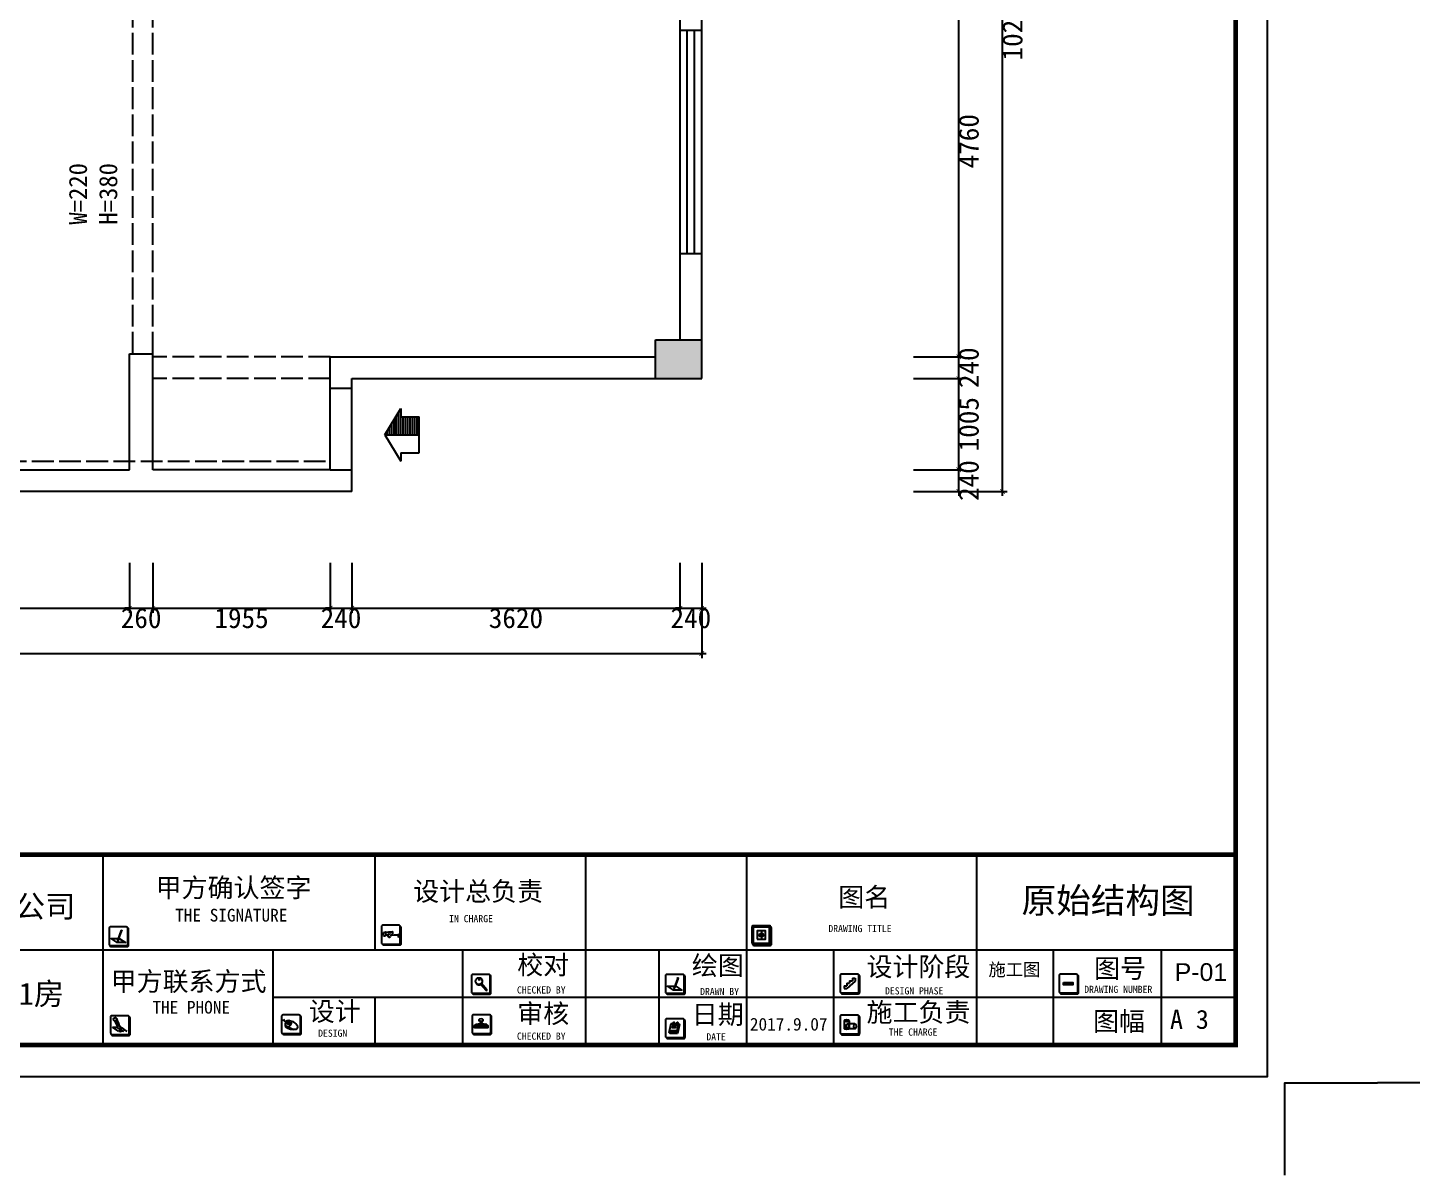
# Model space of a CAD drawing. Header units: millimetres. Extents: x 39175 to 443077, y -41362 to 75939.
# Drawn here: x 321112 to 336389, y 45587 to 58250 of the extents above; entities that cross this region are included whole.
import ezdxf
from ezdxf.enums import TextEntityAlignment as Align

# ---------------------------------------------------------------- set-up
doc = ezdxf.new("R2010")
doc.units = ezdxf.units.MM
doc.linetypes.add('ACAD_ISO02W100', pattern=[15, 12, -3])
doc.layers.add('0-01图框模板说明', color=2, linetype='Continuous')
doc.layers.add('0-02图框细线', color=136, linetype='Continuous')
doc.layers.add('Z not print', color=8, linetype='Continuous', plot=False)
doc.styles.add('ar', font='arial.ttf')
doc.styles.get("Standard").update_dxf_attribs({"font": ''})
doc.styles.add('黑体', font='simhei.ttf')
doc.styles.get('Standard').set_extended_font_data('NSimSun')
doc.dimstyles.new('ISO-25', dxfattribs={"dimtxt": 220, "dimasz": 50, "dimexe": 50, "dimexo": 0.625, "dimtad": 2, "dimdec": 0, "dimtxsty": 'Standard', "dimblk": 'ARCHTICK', "dimcen": 2.5, "dimdle": 50, "dimclrd": 251, "dimclre": 251, "dimclrt": 51, "dimadec": 0, "dimazin": 0, "dimtfac": 1, "dimtdec": 0, "dimtix": 1, "dimtmove": 2, "dimatfit": 3, "dimfxl": 500, "dimfxlon": 1, "dimarcsym": 0})

# ---------------------------------------------------------------- blocks, each defined once
blk = doc.blocks.new('hgggg')
at = {"layer": '0-01图框模板说明'}
for points in [[(3462.78, 399.27, -0.414214), (3462.58, 399.08), (3460.02, 399.08, -0.071272), (3459.97, 399.08, 0.348143), (3460.16, 398.93), (3462.72, 398.93, 0.414214), (3462.92, 399.13), (3462.92, 401.69, 0.333108), (3462.77, 401.87, -0.057743), (3462.78, 401.83)], [(3505.73, 399.54, -0.414214), (3505.53, 399.34), (3502.97, 399.34, -0.071272), (3502.92, 399.35, 0.348143), (3503.11, 399.2), (3505.67, 399.2, 0.414214), (3505.86, 399.39), (3505.86, 401.95, 0.333108), (3505.72, 402.14, -0.057743), (3505.73, 402.09)], [(3564.11, 399.47, -0.414214), (3563.92, 399.28), (3561.36, 399.28, -0.071272), (3561.3, 399.28, 0.348143), (3561.5, 399.13), (3564.05, 399.13, 0.414214), (3564.25, 399.33), (3564.25, 401.89, 0.333108), (3564.11, 402.08, -0.057743), (3564.11, 402.03)], [(3519.89, 391.78, -0.414214), (3519.7, 391.59), (3517.14, 391.59, -0.071272), (3517.08, 391.59, 0.348143), (3517.27, 391.44), (3519.83, 391.44, 0.414214), (3520.03, 391.64), (3520.03, 394.2, 0.333108), (3519.89, 394.39, -0.057743), (3519.89, 394.34)], [(3550.49, 391.78, -0.414214), (3550.29, 391.59), (3547.73, 391.59, -0.071272), (3547.68, 391.59, 0.348143), (3547.87, 391.44), (3550.43, 391.44, 0.414214), (3550.62, 391.64), (3550.62, 394.2, 0.333108), (3550.48, 394.39, -0.057743), (3550.49, 394.34)], [(3578.01, 391.85, -0.414214), (3577.81, 391.65), (3575.26, 391.65, -0.071272), (3575.2, 391.66, 0.348143), (3575.39, 391.51), (3577.95, 391.51, 0.414214), (3578.15, 391.7), (3578.15, 394.26, 0.333108), (3578.01, 394.45, -0.057743), (3578.01, 394.4)], [(3612.51, 391.82, -0.414214), (3612.31, 391.62), (3609.76, 391.62, -0.071272), (3609.7, 391.63, 0.348143), (3609.89, 391.48), (3612.45, 391.48, 0.414214), (3612.65, 391.67), (3612.65, 394.23, 0.333108), (3612.51, 394.42, -0.057743), (3612.51, 394.38)], [(3610.26, 393.25), (3611.74, 393.25), (3611.74, 392.89), (3610.26, 392.89)], [(3463.02, 385.28, -0.414214), (3462.83, 385.09), (3460.27, 385.09, -0.071272), (3460.21, 385.1, 0.348143), (3460.4, 384.94), (3462.96, 384.94, 0.414214), (3463.16, 385.14), (3463.16, 387.7, 0.333108), (3463.02, 387.89, -0.057743), (3463.02, 387.84)], [(3489.99, 385.41, -0.414214), (3489.79, 385.21), (3487.23, 385.21, -0.071272), (3487.18, 385.22, 0.348143), (3487.37, 385.07), (3489.93, 385.07, 0.414214), (3490.12, 385.26), (3490.12, 387.82, 0.333108), (3489.98, 388.01, -0.057743), (3489.99, 387.97)], [(3519.99, 385.44, -0.414214), (3519.79, 385.25), (3517.23, 385.25, -0.071272), (3517.18, 385.26, 0.348143), (3517.37, 385.1), (3519.93, 385.1, 0.414214), (3520.13, 385.3), (3520.13, 387.86, 0.333108), (3519.98, 388.05, -0.057743), (3519.99, 388)], [(3550.49, 384.79, -0.414214), (3550.29, 384.59), (3547.73, 384.59, -0.071272), (3547.68, 384.6, 0.348143), (3547.87, 384.45), (3550.43, 384.45, 0.414214), (3550.62, 384.64), (3550.62, 387.2, 0.333108), (3550.48, 387.39, -0.057743), (3550.49, 387.35)], [(3578.01, 385.37, -0.414214), (3577.81, 385.18), (3575.26, 385.18, -0.071272), (3575.2, 385.18, 0.348143), (3575.39, 385.03), (3577.95, 385.03, 0.414214), (3578.15, 385.23), (3578.15, 387.79, 0.333108), (3578.01, 387.98, -0.057743), (3578.01, 387.93)]]:
    blk.add_hatch(color=8, dxfattribs=at).paths.add_polyline_path(points)
h = blk.add_hatch(color=8, dxfattribs=at)
h.paths.add_polyline_path([(3562.64, 400.99), (3562.38, 400.99), (3562.38, 400.75), (3562.64, 400.75)])
h.paths.add_polyline_path([(3562.64, 400.75), (3562.89, 400.75), (3562.89, 400.99), (3562.64, 400.99)])
h.paths.add_polyline_path([(3562.64, 400.75), (3562.64, 400.52), (3562.89, 400.52), (3562.89, 400.75)])
h.paths.add_polyline_path([(3562.64, 400.75), (3562.38, 400.75), (3562.38, 400.52), (3562.64, 400.52)])
at = {"layer": '0-01图框模板说明', "color": 8}
for p, q in [((3461.2, 399.82), (3461.18, 399.77)), ((3461.19, 399.82), (3461.18, 399.79)), ((3461.2, 399.79), (3461.18, 399.77)), ((3461.18, 399.79), (3461.18, 399.77)), ((3461.21, 399.82), (3461.2, 399.79)), ((3503.25, 401.2), (3504.44, 401.29)), ((3503.43, 401.19), (3504.46, 401.27)), ((3504.18, 400.74), (3505.37, 400.84)), ((3504.36, 400.73), (3505.39, 400.81)), ((3561.98, 400.75), (3563.29, 400.75)), ((3562.64, 401.41), (3562.64, 400.1)), ((3518.38, 393.02), (3519.23, 392.05)), ((3518.54, 393.16), (3519.38, 392.19)), ((3576.12, 393.15), (3576.56, 393.15)), ((3576.12, 393.15), (3576.12, 392.73)), ((3577.45, 393.49), (3576.13, 392.32)), ((3576.56, 393.56), (3576.56, 393.15)), ((3576.56, 393.56), (3577.01, 393.56)), ((3577.01, 393.95), (3577.45, 393.95)), ((3577.01, 393.95), (3577.01, 393.56)), ((3577.45, 393.95), (3577.45, 393.49)), ((3548.9, 392.34), (3548.88, 392.3)), ((3548.88, 392.3), (3548.89, 392.28)), ((3548.91, 392.33), (3548.89, 392.28)), ((3548.9, 392.3), (3548.89, 392.28)), ((3548.92, 392.33), (3548.9, 392.3)), ((3575.67, 392.73), (3575.67, 392.32)), ((3575.67, 392.73), (3576.12, 392.73)), ((3575.67, 392.32), (3576.13, 392.32)), ((3487.53, 386.56), (3487.53, 386.56)), ((3487.66, 386.95), (3488.14, 386.7)), ((3487.75, 386.44), (3488.36, 386.1)), ((3488.27, 386.93), (3487.79, 387.11)), ((3487.86, 386.92), (3487.86, 386.92)), ((3487.86, 386.92), (3488.21, 386.73)), ((3488.28, 386.86), (3487.91, 387.01)), ((3488.9, 387.07), (3488.28, 387.23)), ((3488.41, 386.7), (3488.52, 386.64)), ((3517.44, 386.49), (3517.74, 386.7)), ((3517.77, 386.7), (3518.07, 386.7)), ((3518.41, 386.87), (3518.41, 386.93)), ((3518.52, 386.87), (3518.52, 386.93)), ((3518.89, 386.7), (3519.22, 386.7)), ((3519.52, 386.49), (3519.25, 386.69)), ((3549.63, 386.78), (3549.3, 385.36)), ((3549.68, 386.74), (3549.35, 385.32)), ((3549.72, 386.71), (3549.39, 385.29)), ((3549.76, 386.67), (3549.43, 385.25)), ((3549.59, 386.82), (3549.76, 386.67)), ((3575.68, 387.24), (3575.68, 386.03)), ((3577.38, 386.76), (3576.17, 386.76)), ((3576.49, 387.24), (3576.49, 386.03)), ((3461.35, 385.57), (3460.39, 386.21)), ((3460.39, 386.21), (3461.18, 386.21)), ((3461.6, 386.21), (3461.68, 386.21)), ((3461.68, 386.21), (3462.65, 385.57)), ((3548.12, 385.4), (3548.29, 385.25)), ((3549.3, 385.36), (3548.17, 385.36)), ((3549.35, 385.32), (3548.21, 385.32)), ((3549.39, 385.29), (3548.26, 385.29)), ((3549.43, 385.25), (3548.29, 385.25)), ((3577.38, 385.95), (3576.17, 385.95))]:
    blk.add_line(p, q, dxfattribs=at)
at = {"layer": '0-01图框模板说明', "color": 2, "const_width": 0.724}
blk.add_lwpolyline([(3637.38, 670.41), (3637.38, 383.41), (3227.38, 383.41), (3227.38, 670.41)], close=True, dxfattribs=at)
blk.add_lwpolyline([(3637.38, 413.41), (3227.33, 413.41)], dxfattribs=at)
at = {"layer": '0-01图框模板说明', "color": 8}
for points in [[(3460.02, 399.08), (3462.58, 399.08, 0.414214), (3462.78, 399.27), (3462.78, 401.83, 0.414214), (3462.58, 402.03), (3460.02, 402.03, 0.414214), (3459.83, 401.83), (3459.83, 399.27, 0.414214)], [(3502.97, 399.34), (3505.53, 399.34, 0.414214), (3505.73, 399.54), (3505.73, 402.09, 0.414214), (3505.53, 402.29), (3502.97, 402.29, 0.414214), (3502.78, 402.09), (3502.78, 399.54, 0.414214)], [(3561.36, 399.28), (3563.92, 399.28, 0.414214), (3564.11, 399.47), (3564.11, 402.03, 0.414214), (3563.92, 402.23), (3561.36, 402.23, 0.414214), (3561.16, 402.03), (3561.16, 399.47, 0.414214)], [(3461.84, 401.41), (3461.73, 401.44), (3461.74, 401.46, -0.451962), (3461.8, 401.49), (3461.81, 401.48, -0.418435), (3461.84, 401.42)], [(3517.14, 391.59), (3519.7, 391.59, 0.414214), (3519.89, 391.78), (3519.89, 394.34, 0.414214), (3519.7, 394.54), (3517.14, 394.54, 0.414214), (3516.94, 394.34), (3516.94, 391.78, 0.414214)], [(3547.73, 391.59), (3550.29, 391.59, 0.414214), (3550.49, 391.78), (3550.49, 394.34, 0.414214), (3550.29, 394.54), (3547.73, 394.54, 0.414214), (3547.54, 394.34), (3547.54, 391.78, 0.414214)], [(3549.55, 393.92), (3549.44, 393.95), (3549.44, 393.97, -0.451962), (3549.51, 394), (3549.52, 393.99, -0.418435), (3549.55, 393.93)], [(3575.26, 391.65), (3577.81, 391.65, 0.414214), (3578.01, 391.85), (3578.01, 394.4, 0.414214), (3577.81, 394.6), (3575.26, 394.6, 0.414214), (3575.06, 394.4), (3575.06, 391.85, 0.414214)], [(3609.76, 391.62), (3612.31, 391.62, 0.414214), (3612.51, 391.82), (3612.51, 394.38, 0.414214), (3612.31, 394.57), (3609.76, 394.57, 0.414214), (3609.56, 394.38), (3609.56, 391.82, 0.414214)], [(3460.27, 385.09), (3462.83, 385.09, 0.414214), (3463.02, 385.28), (3463.02, 387.84, 0.414214), (3462.83, 388.04), (3460.27, 388.04, 0.414214), (3460.07, 387.84), (3460.07, 385.28, 0.414214)], [(3487.23, 385.21), (3489.79, 385.21, 0.414214), (3489.99, 385.41), (3489.99, 387.97, 0.414214), (3489.79, 388.16), (3487.23, 388.16, 0.414214), (3487.03, 387.97), (3487.03, 385.41, 0.414214)], [(3517.23, 385.25), (3519.79, 385.25, 0.414214), (3519.99, 385.44), (3519.99, 388, 0.414214), (3519.79, 388.2), (3517.23, 388.2, 0.414214), (3517.04, 388), (3517.04, 385.44, 0.414214)], [(3517.48, 386.5), (3519.48, 386.5, -0.414214), (3519.53, 386.45), (3519.53, 386.19, -0.414214), (3519.48, 386.13), (3517.48, 386.13, -0.414214), (3517.42, 386.19), (3517.42, 386.45, -0.414214)], [(3547.73, 384.59), (3550.29, 384.59, 0.414214), (3550.49, 384.79), (3550.49, 387.35, 0.414214), (3550.29, 387.54), (3547.73, 387.54, 0.414214), (3547.54, 387.35), (3547.54, 384.79, 0.414214)], [(3575.26, 385.18), (3577.81, 385.18, 0.414214), (3578.01, 385.37), (3578.01, 387.93, 0.414214), (3577.81, 388.13), (3575.26, 388.13, 0.414214), (3575.06, 387.93), (3575.06, 385.37, 0.414214)]]:
    blk.add_lwpolyline(points, format="xyb", close=True, dxfattribs=at)
for points in [[(3459.97, 399.08, 0.348143), (3460.16, 398.93), (3462.72, 398.93, 0.414214), (3462.92, 399.13), (3462.92, 401.69, 0.333108), (3462.77, 401.87)], [(3502.92, 399.35, 0.348143), (3503.11, 399.2), (3505.67, 399.2, 0.414214), (3505.86, 399.39), (3505.86, 401.95, 0.333108), (3505.72, 402.14)], [(3561.3, 399.28, 0.348143), (3561.5, 399.13), (3564.05, 399.13, 0.414214), (3564.25, 399.33), (3564.25, 401.89, 0.333108), (3564.11, 402.08)], [(3517.08, 391.59, 0.348143), (3517.27, 391.44), (3519.83, 391.44, 0.414214), (3520.03, 391.64), (3520.03, 394.2, 0.333108), (3519.89, 394.39)], [(3547.68, 391.59, 0.348143), (3547.87, 391.44), (3550.43, 391.44, 0.414214), (3550.62, 391.64), (3550.62, 394.2, 0.333108), (3550.48, 394.39)], [(3575.2, 391.66, 0.348143), (3575.39, 391.51), (3577.95, 391.51, 0.414214), (3578.15, 391.7), (3578.15, 394.26, 0.333108), (3578.01, 394.45)], [(3609.7, 391.63, 0.348143), (3609.89, 391.48), (3612.45, 391.48, 0.414214), (3612.65, 391.67), (3612.65, 394.23, 0.333108), (3612.51, 394.42)], [(3460.21, 385.1, 0.348143), (3460.4, 384.94), (3462.96, 384.94, 0.414214), (3463.16, 385.14), (3463.16, 387.7, 0.333108), (3463.02, 387.89)], [(3487.18, 385.22, 0.348143), (3487.37, 385.07), (3489.93, 385.07, 0.414214), (3490.12, 385.26), (3490.12, 387.82, 0.333108), (3489.98, 388.01)], [(3517.18, 385.26, 0.348143), (3517.37, 385.1), (3519.93, 385.1, 0.414214), (3520.13, 385.3), (3520.13, 387.86, 0.333108), (3519.98, 388.05)], [(3547.68, 384.6, 0.348143), (3547.87, 384.45), (3550.43, 384.45, 0.414214), (3550.62, 384.64), (3550.62, 387.2, 0.333108), (3550.48, 387.39)], [(3575.2, 385.18, 0.348143), (3575.39, 385.03), (3577.95, 385.03, 0.414214), (3578.15, 385.23), (3578.15, 387.79, 0.333108), (3578.01, 387.98)]]:
    blk.add_lwpolyline(points, format="xyb", dxfattribs=at)
for points in [[(3561.37, 399.48), (3563.91, 399.48), (3563.91, 402.02), (3561.37, 402.02)], [(3461.21, 399.82), (3461.19, 399.82), (3461.23, 400.06), (3461.34, 400.03)], [(3461.8, 401.3), (3461.7, 401.34), (3461.23, 400.06), (3461.34, 400.03)], [(3461.84, 401.4), (3461.73, 401.45), (3461.69, 401.35), (3461.81, 401.3)], [(3561.98, 400.1), (3563.29, 400.1), (3563.29, 401.41), (3561.98, 401.41)], [(3562.38, 400.99), (3562.89, 400.99), (3562.89, 400.52), (3562.38, 400.52)], [(3549.51, 393.82), (3549.4, 393.85), (3548.94, 392.57), (3549.04, 392.54)], [(3549.55, 393.91), (3549.44, 393.96), (3549.4, 393.86), (3549.51, 393.81)], [(3610.26, 393.25), (3611.74, 393.25), (3611.74, 392.89), (3610.26, 392.89)], [(3548.92, 392.33), (3548.9, 392.34), (3548.94, 392.57), (3549.04, 392.54)], [(3518.03, 386.68), (3518.93, 386.68), (3518.93, 386.57), (3518.03, 386.57)], [(3548.72, 386.48), (3549.18, 386.48), (3549.07, 386.11), (3548.6, 386.11)], [(3548.41, 385.73), (3548.52, 385.73), (3548.49, 385.65), (3548.38, 385.65)], [(3548.63, 385.73), (3548.74, 385.73), (3548.71, 385.65), (3548.6, 385.65)], [(3548.84, 385.73), (3548.95, 385.73), (3548.93, 385.65), (3548.81, 385.65)], [(3549.06, 385.73), (3549.17, 385.73), (3549.14, 385.65), (3549.03, 385.65)]]:
    blk.add_lwpolyline(points, close=True, dxfattribs=at)
for points in [[(3461.4, 400.19), (3461.44, 400.19), (3462.41, 399.56), (3461.11, 399.56), (3460.14, 400.19), (3461.28, 400.19)], [(3549.11, 392.7), (3549.15, 392.7), (3550.12, 392.07), (3548.82, 392.07), (3547.85, 392.7), (3548.98, 392.7)], [(3518.62, 386.76), (3518.8, 386.76), (3518.93, 386.68), (3518.03, 386.68), (3518.17, 386.76), (3518.31, 386.76)], [(3548.7, 386.82), (3549.59, 386.82), (3549.26, 385.4), (3548.12, 385.4), (3548.45, 386.82), (3548.65, 386.82)]]:
    blk.add_lwpolyline(points, dxfattribs=at)
for centre, radius in [((3518.13, 393.49), 0.533), ((3460.78, 387.49), 0.262), ((3460.95, 386.98), 0.0374), ((3461.02, 386.84), 0.0374), ((3461.04, 387.02), 0.0374), ((3461.09, 386.69), 0.0374), ((3461.11, 386.88), 0.0374), ((3461.13, 387.08), 0.0374), ((3461.16, 386.51), 0.0374), ((3461.18, 386.73), 0.0374), ((3461.2, 386.94), 0.0374), ((3461.39, 386.21), 0.212), ((3461.25, 386.56), 0.0374), ((3461.26, 386.79), 0.0374), ((3461.34, 386.61), 0.0374), ((3549.28, 386.66), 0.04)]:
    blk.add_circle(centre, radius, dxfattribs=at)
for centre, radius, start, end in [((3503.53, 400.83), 0.368, 105.757, 120.9015), ((3503.54, 400.47), 0.321, 39.9377, 115.0821), ((3503.66, 401.01), 0.239, 194.4811, 315.0527), ((3503.43, 401.18), 0.00492, 94.538, 105.757), ((3504.46, 400.38), 0.368, 105.757, 138.6812), ((3504.36, 400.73), 0.00492, 94.538, 105.757), ((3504.37, 401.1), 0.208, 298.7114, 70.1269), ((3504.37, 401.09), 0.198, 300.3285, 62.5398), ((3504.46, 401.26), 0.00492, 62.5398, 94.538), ((3504.47, 400.92), 0.00504, 133.8328, 294.2798), ((3505.3, 400.64), 0.208, 298.7114, 70.1269), ((3505.39, 400.81), 0.00492, 62.5398, 94.538), ((3505.3, 400.64), 0.198, 300.3285, 62.5398), ((3505.4, 400.46), 0.00504, 133.8328, 294.2798), ((3518.14, 393.44), 0.533, 191.5054, 300.5031), ((3518.1, 393.5), 0.266, 22.4479, 114.9174), ((3518.04, 393.62), 0.125, 340.0341, 111.5177), ((3518.14, 393.44), 0.533, 323.7918, 16.5929), ((3519.27, 392.15), 0.116, 246.2917, 21.6824), ((3459.09, 385.81), 2.13, 10.8653, 46.0134), ((3466.51, 389.2), 5.72, 196.3548, 210.1283), ((3488.27, 386.62), 0.686, 172.2315, 207.5085), ((3487.9, 386.71), 0.315, 158.1829, 240.9002), ((3488.94, 386.19), 1.48, 139.3249, 154.2833), ((3488.96, 388.03), 2.17, 233.0714, 279.6677), ((3488.13, 386.74), 0.518, 74.0812, 127.264), ((3487.88, 386.97), 0.0535, 54.1755, 246.924), ((3487.91, 386.98), 0.691, 277.384, 14.5417), ((3488.3, 386.97), 0.31, 239.1443, 279.6549), ((3488.23, 386.8), 0.0797, 255.5948, 46.2056), ((3488.13, 386.65), 0.31, 22.1455, 62.6561), ((3488.34, 386.74), 0.0787, 279.6549, 22.1455), ((3487.87, 385.42), 1.94, 28.784, 58.3007), ((3489.18, 386.27), 0.4, 290.3762, 11.4241), ((3517.77, 386.65), 0.0574, 90, 119.8772), ((3518.46, 388.33), 1.14, 259.2449, 280.7551), ((3517.99, 386.87), 0.423, 7.6088, 51.9955), ((3518.23, 386.94), 0.197, 284.907, 336.821), ((3518.47, 387.04), 0.345, 237.0341, 302.9659), ((3518.94, 386.87), 0.423, 128.0045, 172.3912), ((3518.56, 386.87), 0.0402, 180, 209.5766), ((3518.71, 386.96), 0.21, 209.5766, 255.9056), ((3519.22, 386.65), 0.0574, 58.6434, 90), ((3548.67, 386.66), 0.04, 133.5405, 58.5094), ((3548.94, 386.72), 0.301, 120.0838, 193.4607), ((3548.67, 386.67), 0.0305, 218.3923, 328.4538), ((3548.94, 386.73), 0.249, 118.9884, 196.0214), ((3548.69, 386.65), 0.04, 72.6047, 87.6936), ((3548.83, 386.84), 0.146, 350.5454, 105.731), ((3548.81, 386.83), 0.115, 355.4404, 89.6822), ((3549.55, 386.72), 0.301, 127.1675, 193.4607), ((3549.3, 386.65), 0.04, 72.6047, 215.7707), ((3549.28, 386.67), 0.0305, 218.3923, 328.4538), ((3549.54, 386.73), 0.24, 120.88, 197.6449), ((3549.43, 386.88), 0.102, 75.6414, 126.1244), ((3549.42, 386.86), 0.0801, 333.2308, 96.566), ((3549.42, 386.86), 0.124, 340.7006, 72.9302), ((3489.22, 387.84), 1.94, 243.4996, 273.0164)]:
    blk.add_arc(centre, radius, start, end, dxfattribs=at)
for centre, major_axis, ratio in [((3503.23, 400.89), (0, 0.305), 0.646017), ((3503.25, 400.88), (0, 0.305), 0.646017), ((3503.99, 400.67), (0, 0.305), 0.646017), ((3504, 400.66), (0, 0.305), 0.646017), ((3576.08, 387.24), (-0.401, 0), 0.454196), ((3576.17, 386.35), (0, 0.401), 0.454196), ((3577.38, 386.35), (0, 0.401), 0.454196), ((3576.08, 386.03), (-0.401, 0), 0.454196)]:
    blk.add_ellipse(centre, major_axis=major_axis, ratio=ratio, dxfattribs=at)
blk.add_ellipse((3518.46, 387.35), major_axis=(0.376, 0), ratio=0.460933, start_param=-0.967391, end_param=4.108984, dxfattribs=at)
for points in [[(3487.72, 387.06), (3487.51, 387.09), (3487.4, 387.2), (3487.35, 387.45)], [(3487.75, 387.1), (3487.5, 387.1), (3487.42, 387.28), (3487.37, 387.47)]]:
    blk.add_open_spline(points, degree=3, dxfattribs=at)
blk.add_spline([(3461.39, 385.99), (3461.81, 385.81), (3461.82, 385.95), (3461.63, 385.91), (3461.51, 385.57), (3462.03, 385.66), (3462.12, 385.57)], degree=3, dxfattribs=at)
at = {"layer": '0-02图框细线'}
for p, q in [((3458.92, 383.41), (3458.92, 413.41)), ((3501.79, 398.41), (3501.79, 413.41)), ((3534.96, 398.41), (3534.96, 413.41)), ((3560.37, 383.41), (3560.37, 413.41)), ((3596.6, 398.41), (3596.6, 413.41)), ((3323.65, 398.41), (3637.38, 398.41)), ((3485.71, 383.41), (3485.71, 398.41)), ((3515.58, 383.41), (3515.58, 398.41)), ((3534.96, 383.41), (3534.96, 398.41)), ((3546.55, 383.41), (3546.55, 398.41)), ((3574.07, 383.41), (3574.07, 398.41)), ((3596.6, 383.41), (3596.6, 398.41)), ((3608.67, 383.41), (3608.67, 398.41)), ((3625.66, 398.41), (3625.66, 383.41)), ((3637.38, 390.91), (3485.71, 390.91)), ((3501.79, 383.41), (3501.79, 390.91))]:
    blk.add_line(p, q, dxfattribs=at)
blk.add_lwpolyline([(3642.38, 675.41), (3642.38, 378.41), (3222.38, 378.41), (3222.38, 675.41)], close=True, dxfattribs=at)
at = {"layer": 'Z not print', "color": 5}
for points in [[(3219.62, 362.88), (3219.62, 377.48), (3205.02, 377.48)], [(3645.14, 362.88), (3645.14, 377.48), (3659.75, 377.48)]]:
    blk.add_lwpolyline(points, dxfattribs=at)
at = {"layer": '0-02图框细线'}
for s, insert, char_height, attachment_point in [('{\\fSimSun|b0|i0|c134|p2;甲方确认签字}', (3467.17, 408.05), 3, 4), ('{\\fSimSun|b0|i0|c134|p2;设计总负责}', (3507.77, 407.48), 3, 4), ('{\\fSimSun|b0|i0|c134|p2;图名}', (3574.77, 406.57), 3, 4), ('{\\fSimSun|b0|i0|c134|p2;THE SIGNATURE}', (3470.25, 403.87), 2, 4), ('{\\fSimSun|b0|i0|c134|p2;IN CHARGE}', (3513.43, 403.33), 1.1268, 4), ('{\\fSimSun|b0|i0|c134|p2;DRAWING TITLE}', (3573.2, 401.77), 1.1268, 4), ('{\\fSimSun|b0|i0|c134|p2;校对}', (3524.17, 395.88), 3, 4), ('{\\fSimSun|b0|i0|c134|p2;绘图}', (3551.69, 395.79), 3, 4), ('{\\fSimSun|b0|i0|c134|p2;设计阶段}', (3579.22, 395.59), 3, 4), ('{\\fSimSun|b0|i0|c134|p2;图号}', (3615.08, 395.34), 3, 4), ('{\\fSimSun|b0|i0|c134|p2;甲方联系方式}', (3460.09, 393.27), 3, 4), ('{\\fSimHei|b0|i0|c134|p2;施工图}', (3602.52, 395.2), 2, 5), ('{\\fSimSun|b0|i0|c134|p2;设计}', (3491.31, 388.55), 3, 4), ('{\\fSimSun|b0|i0|c134|p2;CHECKED BY}', (3524.12, 392.09), 1.1268, 4), ('{\\fSimSun|b0|i0|c134|p2;DRAWN BY}', (3552.99, 391.85), 1.1268, 4), ('{\\fSimSun|b0|i0|c134|p2;DESIGN PHASE}', (3582.13, 391.94), 1.1268, 4), ('{\\fSimSun|b0|i0|c134|p2;DRAWING NUMBER}', (3613.53, 392.18), 1.1268, 4), ('{\\fSimSun|b0|i0|c134|p2;THE PHONE}', (3466.66, 389.35), 2, 4), ('{\\fSimSun|b0|i0|c134|p2;审核}', (3524.17, 388.21), 3, 4), ('{\\fSimSun|b0|i0|c134|p2;日期}', (3551.69, 388.07), 3, 4), ('{\\fSimSun|b0|i0|c134|p2;施工负责}', (3579.22, 388.42), 3, 4), ('{\\fSimSun|b0|i0|c134|p2;图幅}', (3614.92, 387), 3, 4), ('{\\fSimSun|b0|i0|c134|p2;A 3}', (3627.05, 387.44), 3, 4), ('{\\fSimHei|b0|i0|c134|p49;2017.9.07}', (3560.83, 386.68), 2, 4), ('{\\fSimSun|b0|i0|c134|p2;DESIGN}', (3492.78, 385.27), 1.1268, 4), ('{\\fSimSun|b0|i0|c134|p2;CHECKED BY}', (3524.12, 384.81), 1.1268, 4), ('{\\fSimSun|b0|i0|c134|p2;DATE}', (3553.97, 384.71), 1.1268, 4), ('{\\fSimSun|b0|i0|c134|p2;THE CHARGE}', (3582.72, 385.45), 1.1268, 4)]:
    blk.add_mtext(s, dxfattribs=dict(at, insert=insert, char_height=char_height, attachment_point=attachment_point))
at = {"layer": '0-02图框细线', "attachment_point": 5, "style": '黑体'}
for s, insert, char_height in [('亿亚达装饰集团海南分公司', (3425.87, 405.07), 3.5), ('{\\fSimSun|b0|i0|c134|p2;\\H0.875x;裕通花园 1栋2单元801房\\H1.143x; }', (3426.52, 391.31), 4)]:
    blk.add_mtext(s, dxfattribs=dict(at, insert=insert, char_height=char_height))
blk = doc.blocks.new('_ArchTick')
at = {"color": 0, "linetype": 'ByBlock', "const_width": 0.15}
blk.add_lwpolyline([(-0.5, -0.5), (0.5, 0.5)], dxfattribs=at)
blk = doc.blocks.new('*D37')
at = {"color": 251, "lineweight": -2, "transparency": 16777216}
for p, q in [((317484, 52344), (317484, 51794)), ((322234, 52344), (322234, 51794)), ((317434, 51844), (322284, 51844))]:
    blk.add_line(p, q, dxfattribs=at)
at = {"layer": 'Defpoints', "color": 0, "transparency": 16777216}
for p in [(317484, 53373), (322234, 53373), (322234, 51844)]:
    blk.add_point(p, dxfattribs=at)
at = {"color": 251, "lineweight": -2, "transparency": 16777216, "xscale": 50, "yscale": 50, "zscale": 50, "rotation": 180}
blk.add_blockref('_ArchTick', (317484, 51844), dxfattribs=at)
at = {"color": 251, "lineweight": -2, "transparency": 16777216, "xscale": 50, "yscale": 50, "zscale": 50}
blk.add_blockref('_ArchTick', (322234, 51844), dxfattribs=at)
at = {"color": 51, "transparency": 16777216, "insert": (319859, 51734), "char_height": 220, "attachment_point": 5}
blk.add_mtext('4750', dxfattribs=at)
blk = doc.blocks.new('*D47')
at = {"color": 251, "lineweight": -2, "transparency": 16777216}
for p, q in [((322234, 52344), (322234, 51794)), ((322494, 52344), (322494, 51794)), ((322234, 51844), (322184, 51844)), ((322234, 51844), (322494, 51844)), ((322494, 51844), (322544, 51844))]:
    blk.add_line(p, q, dxfattribs=at)
at = {"layer": 'Defpoints', "color": 0, "transparency": 16777216}
for p in [(322234, 53373), (322494, 53373), (322494, 51844)]:
    blk.add_point(p, dxfattribs=at)
at = {"color": 251, "lineweight": -2, "transparency": 16777216, "xscale": 50, "yscale": 50, "zscale": 50}
blk.add_blockref('_ArchTick', (322234, 51844), dxfattribs=at)
at = {"color": 251, "lineweight": -2, "transparency": 16777216, "xscale": 50, "yscale": 50, "zscale": 50, "rotation": 180}
blk.add_blockref('_ArchTick', (322494, 51844), dxfattribs=at)
at = {"color": 51, "transparency": 16777216, "insert": (322364, 51734), "char_height": 220, "attachment_point": 5}
blk.add_mtext('260', dxfattribs=at)
blk = doc.blocks.new('*D38')
at = {"color": 251, "lineweight": -2, "transparency": 16777216}
for p, q in [((322494, 52344), (322494, 51794)), ((324449, 52344), (324449, 51794)), ((322444, 51844), (324499, 51844))]:
    blk.add_line(p, q, dxfattribs=at)
at = {"layer": 'Defpoints', "color": 0, "transparency": 16777216}
for p in [(322494, 53373), (324449, 53373), (324449, 51844)]:
    blk.add_point(p, dxfattribs=at)
at = {"color": 251, "lineweight": -2, "transparency": 16777216, "xscale": 50, "yscale": 50, "zscale": 50, "rotation": 180}
blk.add_blockref('_ArchTick', (322494, 51844), dxfattribs=at)
at = {"color": 251, "lineweight": -2, "transparency": 16777216, "xscale": 50, "yscale": 50, "zscale": 50}
blk.add_blockref('_ArchTick', (324449, 51844), dxfattribs=at)
at = {"color": 51, "transparency": 16777216, "insert": (323472, 51734), "char_height": 220, "attachment_point": 5}
blk.add_mtext('1955', dxfattribs=at)
blk = doc.blocks.new('*D39')
at = {"color": 251, "lineweight": -2, "transparency": 16777216}
for p, q in [((324449, 52344), (324449, 51794)), ((324689, 52344), (324689, 51794)), ((324449, 51844), (324399, 51844)), ((324449, 51844), (324689, 51844)), ((324689, 51844), (324739, 51844))]:
    blk.add_line(p, q, dxfattribs=at)
at = {"layer": 'Defpoints', "color": 0, "transparency": 16777216}
for p in [(324449, 53373), (324689, 53373), (324689, 51844)]:
    blk.add_point(p, dxfattribs=at)
at = {"color": 251, "lineweight": -2, "transparency": 16777216, "xscale": 50, "yscale": 50, "zscale": 50}
blk.add_blockref('_ArchTick', (324449, 51844), dxfattribs=at)
at = {"color": 251, "lineweight": -2, "transparency": 16777216, "xscale": 50, "yscale": 50, "zscale": 50, "rotation": 180}
blk.add_blockref('_ArchTick', (324689, 51844), dxfattribs=at)
at = {"color": 51, "transparency": 16777216, "insert": (324569, 51734), "char_height": 220, "attachment_point": 5}
blk.add_mtext('240', dxfattribs=at)
blk = doc.blocks.new('*D40')
at = {"color": 251, "lineweight": -2, "transparency": 16777216}
for p, q in [((324689, 52344), (324689, 51794)), ((328309, 52344), (328309, 51794)), ((324639, 51844), (328359, 51844))]:
    blk.add_line(p, q, dxfattribs=at)
at = {"layer": 'Defpoints', "color": 0, "transparency": 16777216}
for p in [(328309, 54808), (324689, 53373), (328309, 51844)]:
    blk.add_point(p, dxfattribs=at)
at = {"color": 251, "lineweight": -2, "transparency": 16777216, "xscale": 50, "yscale": 50, "zscale": 50, "rotation": 180}
blk.add_blockref('_ArchTick', (324689, 51844), dxfattribs=at)
at = {"color": 251, "lineweight": -2, "transparency": 16777216, "xscale": 50, "yscale": 50, "zscale": 50}
blk.add_blockref('_ArchTick', (328309, 51844), dxfattribs=at)
at = {"color": 51, "transparency": 16777216, "insert": (326499, 51734), "char_height": 220, "attachment_point": 5}
blk.add_mtext('3620', dxfattribs=at)
blk = doc.blocks.new('*D41')
at = {"color": 251, "lineweight": -2, "transparency": 16777216}
for p, q in [((328309, 52344), (328309, 51794)), ((328549, 52344), (328549, 51794)), ((328309, 51844), (328259, 51844)), ((328309, 51844), (328549, 51844)), ((328549, 51844), (328599, 51844))]:
    blk.add_line(p, q, dxfattribs=at)
at = {"layer": 'Defpoints', "color": 0, "transparency": 16777216}
for p in [(328309, 54808), (328549, 54378), (328549, 51844)]:
    blk.add_point(p, dxfattribs=at)
at = {"color": 251, "lineweight": -2, "transparency": 16777216, "xscale": 50, "yscale": 50, "zscale": 50}
blk.add_blockref('_ArchTick', (328309, 51844), dxfattribs=at)
at = {"color": 251, "lineweight": -2, "transparency": 16777216, "xscale": 50, "yscale": 50, "zscale": 50, "rotation": 180}
blk.add_blockref('_ArchTick', (328549, 51844), dxfattribs=at)
at = {"color": 51, "transparency": 16777216, "insert": (328429, 51734), "char_height": 220, "attachment_point": 5}
blk.add_mtext('240', dxfattribs=at)
blk = doc.blocks.new('*D48')
at = {"color": 251, "lineweight": -2, "transparency": 16777216}
for p, q in [((330885, 53373), (331435, 53373)), ((331385, 53373), (331385, 53423)), ((331385, 53133), (331385, 53373)), ((330885, 53133), (331435, 53133)), ((331385, 53133), (331385, 53083))]:
    blk.add_line(p, q, dxfattribs=at)
at = {"layer": 'Defpoints', "color": 0, "transparency": 16777216}
for p in [(324449, 53373), (331385, 53373), (324689, 53133)]:
    blk.add_point(p, dxfattribs=at)
at = {"color": 251, "lineweight": -2, "transparency": 16777216, "xscale": 50, "yscale": 50, "zscale": 50}
for p, rotation in [((331385, 53373), 270), ((331385, 53133), 90)]:
    blk.add_blockref('_ArchTick', p, dxfattribs=dict(at, rotation=rotation))
at = {"color": 51, "transparency": 16777216, "insert": (331496, 53253), "char_height": 220, "attachment_point": 5, "rotation": 90}
blk.add_mtext('240', dxfattribs=at)
blk = doc.blocks.new('*D49')
at = {"color": 251, "lineweight": -2, "transparency": 16777216}
for p, q in [((331385, 53323), (331385, 54428)), ((330885, 54378), (331435, 54378)), ((330885, 53373), (331435, 53373))]:
    blk.add_line(p, q, dxfattribs=at)
at = {"layer": 'Defpoints', "color": 0, "transparency": 16777216}
for p in [(328549, 54378), (331385, 54378), (324449, 53373)]:
    blk.add_point(p, dxfattribs=at)
at = {"color": 251, "lineweight": -2, "transparency": 16777216, "xscale": 50, "yscale": 50, "zscale": 50}
for p, rotation in [((331385, 54378), 90), ((331385, 53373), 270)]:
    blk.add_blockref('_ArchTick', p, dxfattribs=dict(at, rotation=rotation))
at = {"color": 51, "transparency": 16777216, "insert": (331496, 53875), "char_height": 220, "attachment_point": 5, "rotation": 90}
blk.add_mtext('1005', dxfattribs=at)
blk = doc.blocks.new('*D50')
at = {"color": 251, "lineweight": -2, "transparency": 16777216}
for p, q in [((330885, 54618), (331435, 54618)), ((331385, 54618), (331385, 54668)), ((331385, 54378), (331385, 54618)), ((330885, 54378), (331435, 54378)), ((331385, 54378), (331385, 54328))]:
    blk.add_line(p, q, dxfattribs=at)
at = {"layer": 'Defpoints', "color": 0, "transparency": 16777216}
for p in [(328039, 54618), (331385, 54618), (328549, 54378)]:
    blk.add_point(p, dxfattribs=at)
at = {"color": 251, "lineweight": -2, "transparency": 16777216, "xscale": 50, "yscale": 50, "zscale": 50}
for p, rotation in [((331385, 54618), 270), ((331385, 54378), 90)]:
    blk.add_blockref('_ArchTick', p, dxfattribs=dict(at, rotation=rotation))
at = {"color": 51, "transparency": 16777216, "insert": (331496, 54498), "char_height": 220, "attachment_point": 5, "rotation": 90}
blk.add_mtext('240', dxfattribs=at)
blk = doc.blocks.new('*D51')
at = {"color": 251, "lineweight": -2, "transparency": 16777216}
for p, q in [((331385, 54568), (331385, 59428)), ((330885, 59378), (331435, 59378)), ((330885, 54618), (331435, 54618))]:
    blk.add_line(p, q, dxfattribs=at)
at = {"layer": 'Defpoints', "color": 0, "transparency": 16777216}
for p in [(328309, 59378), (331385, 59378), (328039, 54618)]:
    blk.add_point(p, dxfattribs=at)
at = {"color": 251, "lineweight": -2, "transparency": 16777216, "xscale": 50, "yscale": 50, "zscale": 50}
for p, rotation in [((331385, 59378), 90), ((331385, 54618), 270)]:
    blk.add_blockref('_ArchTick', p, dxfattribs=dict(at, rotation=rotation))
at = {"color": 51, "transparency": 16777216, "insert": (331496, 56998), "char_height": 220, "attachment_point": 5, "rotation": 90}
blk.add_mtext('4760', dxfattribs=at)
blk = doc.blocks.new('*D42')
at = {"color": 251, "lineweight": -2, "transparency": 16777216}
for p, q in [((311169, 51844), (311169, 51294)), ((328549, 51844), (328549, 51294)), ((311119, 51344), (328599, 51344))]:
    blk.add_line(p, q, dxfattribs=at)
at = {"layer": 'Defpoints', "color": 0, "transparency": 16777216}
for p in [(328549, 54378), (311169, 53133), (328549, 51344)]:
    blk.add_point(p, dxfattribs=at)
at = {"color": 251, "lineweight": -2, "transparency": 16777216, "xscale": 50, "yscale": 50, "zscale": 50, "rotation": 180}
blk.add_blockref('_ArchTick', (311169, 51344), dxfattribs=at)
at = {"color": 251, "lineweight": -2, "transparency": 16777216, "xscale": 50, "yscale": 50, "zscale": 50}
blk.add_blockref('_ArchTick', (328549, 51344), dxfattribs=at)
at = {"color": 51, "transparency": 16777216, "insert": (319859, 51234), "char_height": 220, "attachment_point": 5}
blk.add_mtext('17380', dxfattribs=at)
blk = doc.blocks.new('*D73')
at = {"color": 251, "lineweight": -2, "transparency": 16777216}
for p, q in [((331868, 53083), (331868, 63443)), ((331368, 63393), (331918, 63393)), ((331368, 53133), (331918, 53133))]:
    blk.add_line(p, q, dxfattribs=at)
at = {"layer": 'Defpoints', "color": 0, "transparency": 16777216}
for p in [(324689, 63393), (331868, 63393), (324689, 53133)]:
    blk.add_point(p, dxfattribs=at)
at = {"color": 251, "lineweight": -2, "transparency": 16777216, "xscale": 50, "yscale": 50, "zscale": 50}
for p, rotation in [((331868, 63393), 90), ((331868, 53133), 270)]:
    blk.add_blockref('_ArchTick', p, dxfattribs=dict(at, rotation=rotation))
at = {"color": 51, "transparency": 16777216, "insert": (331979, 58263), "char_height": 220, "attachment_point": 5, "rotation": 90}
blk.add_mtext('10260', dxfattribs=at)

msp = doc.modelspace()

# ---------------------------------------------------------------- hatches: boundary and pattern name
h = msp.add_hatch(color=8)
h.dxf.hatch_style = 1
h.paths.add_polyline_path([(328549.3, 54807.9), (328039.3, 54807.9), (328039.3, 54377.9), (328549.3, 54377.9)])
h = msp.add_hatch()
h.set_pattern_fill('ANSI31', color=251, scale=8, angle=45, style=0)
h.set_pattern_definition([(90, (325052.27, 53758.2), (-25.4, 5e-15), [])])
h.paths.add_polyline_path([(325430.6, 53958.2), (325230.6, 53958.2), (325230.6, 54048.1), (325052.3, 53758.2), (325430.6, 53758.2)])

# ---------------------------------------------------------------- linework, layer by layer
at = {"color": 1, "linetype": 'ACAD_ISO02W100', "ltscale": 20}
for p, q in [((322274.3, 54652.9), (322274.3, 63032.9)), ((322494.3, 54652.9), (322494.3, 59377.9)), ((324449.3, 54617.9), (322494.3, 54617.9)), ((324449.3, 54377.9), (322494.3, 54377.9)), ((313359.3, 53467.9), (324449.3, 53467.9))]:
    msp.add_line(p, q, dxfattribs=at)
for p, q in [((328309.3, 58222.9), (328309.3, 59377.9)), ((328549.3, 58222.9), (328549.3, 59377.9)), ((328309.3, 58222.9), (328549.3, 58222.9)), ((328309.3, 54807.9), (328309.3, 55757.9)), ((328309.3, 55757.9), (328549.3, 55757.9)), ((328549.3, 54377.9), (328549.3, 55757.9)), ((328039.3, 54377.9), (328039.3, 54807.9)), ((328039.3, 54807.9), (328549.3, 54807.9)), ((322234.3, 53372.9), (322234.3, 54652.9)), ((322234.3, 54652.9), (322494.3, 54652.9)), ((322494.3, 53372.9), (322494.3, 54652.9)), ((324449.3, 54267.9), (324449.3, 54617.9)), ((324449.3, 54617.9), (328039.3, 54617.9)), ((324689.3, 54267.9), (324449.3, 54267.9)), ((324689.3, 54377.9), (328549.3, 54377.9)), ((324689.3, 54267.9), (324689.3, 54377.9)), ((325230.6, 54048.1), (325230.6, 53958.2)), ((317484.3, 53372.9), (322234.3, 53372.9)), ((324449.3, 53372.9), (322494.3, 53372.9)), ((324449.3, 53372.9), (324689.3, 53372.9)), ((324689.3, 53132.9), (324689.3, 53372.9)), ((324689.3, 53132.9), (311169.3, 53132.9))]:
    msp.add_line(p, q)
at = {"color": 251}
for p, q in [((328309.3, 55757.9), (328309.3, 58222.9)), ((328549.3, 55757.9), (328549.3, 58222.9)), ((324449.3, 53372.9), (324449.3, 54267.9)), ((324689.3, 53372.9), (324689.3, 54267.9))]:
    msp.add_line(p, q, dxfattribs=at)
at = {"color": 51}
for p, q in [((328389.3, 55757.9), (328389.3, 58222.9)), ((328469.3, 55757.9), (328469.3, 58222.9))]:
    msp.add_line(p, q, dxfattribs=at)
at = {"color": 1}
for p, q in [((325052.3, 53758.2), (325230.6, 54048.1)), ((325230.6, 53958.2), (325430.6, 53958.2)), ((325430.6, 53558.2), (325430.6, 53958.2)), ((325052.3, 53758.2), (325230.6, 53468.3)), ((325052.3, 53758.2), (325430.6, 53758.2)), ((325230.6, 53558.2), (325230.6, 53468.3)), ((325230.6, 53558.2), (325430.6, 53558.2))]:
    msp.add_line(p, q, dxfattribs=at)

# ---------------------------------------------------------------- block references
at = {"layer": '0-02图框细线', "xscale": 70, "yscale": 70, "zscale": 70}
for p in [(79821.9, 20185.6), (111653, 20185.6)]:
    msp.add_blockref('hgggg', p, dxfattribs=at)

# ---------------------------------------------------------------- texts
at = {"insert": (321567, 56076.6), "char_height": 200, "width": 702, "attachment_point": 1, "rotation": 90}
msp.add_mtext('{\\C3;W=220\\PH=380}', dxfattribs=at)
at = {"color": 2, "style": 'ar', "flags": 8}
for tag, height, p in [('原始结构图', 280, (333032.6, 48625.5)), ('P-01', 196, (334056.4, 47829.7))]:
    msp.add_attdef(tag, text='原始结构图', height=height, dxfattribs=at).set_placement(p, align=Align.MIDDLE)

# ---------------------------------------------------------------- dimensions: what is measured, and where the dimension line sits
for base, p1, p2, angle, picture, middle in [((331867.9, 63392.9), (324689.3, 53132.9), (324689.3, 63392.9), 90, '*D73', (331978.5, 58262.9)), ((331385.3, 59377.9), (328039.3, 54617.9), (328309.3, 59377.9), 270, '*D51', (331495.9, 56997.9)), ((331385.3, 54617.9), (328549.3, 54377.9), (328039.3, 54617.9), 270, '*D50', (331495.9, 54497.9)), ((331385.3, 54377.9), (324449.3, 53372.9), (328549.3, 54377.9), 270, '*D49', (331495.9, 53875.4)), ((331385.3, 53372.9), (324689.3, 53132.9), (324449.3, 53372.9), 270, '*D48', (331495.9, 53252.9))]:
    dim = msp.add_linear_dim(base=base, p1=p1, p2=p2, angle=angle, dimstyle='ISO-25')
    dim.commit()
    dim.dimension.update_dxf_attribs({"geometry": picture, "text_midpoint": middle})
for base, p1, p2, picture, middle in [((328309.3, 51844.1), (324689.3, 53372.9), (328309.3, 54807.9), '*D40', (326499.3, 51733.5)), ((328549.3, 51844.1), (328309.3, 54807.9), (328549.3, 54377.9), '*D41', (328429.3, 51733.5)), ((328549.3, 51344.1), (311169.3, 53132.9), (328549.3, 54377.9), '*D42', (319859.3, 51233.5)), ((322234.3, 51844.1), (317484.3, 53372.9), (322234.3, 53372.9), '*D37', (319859.3, 51733.5)), ((322494.3, 51844.1), (322234.3, 53372.9), (322494.3, 53372.9), '*D47', (322364.3, 51733.5)), ((324449.3, 51844.1), (322494.3, 53372.9), (324449.3, 53372.9), '*D38', (323471.8, 51733.5)), ((324689.3, 51844.1), (324449.3, 53372.9), (324689.3, 53372.9), '*D39', (324569.3, 51733.5))]:
    dim = msp.add_linear_dim(base=base, p1=p1, p2=p2, dimstyle='ISO-25')
    dim.commit()
    dim.dimension.update_dxf_attribs({"geometry": picture, "text_midpoint": middle})

doc.saveas('drawing.dxf')
